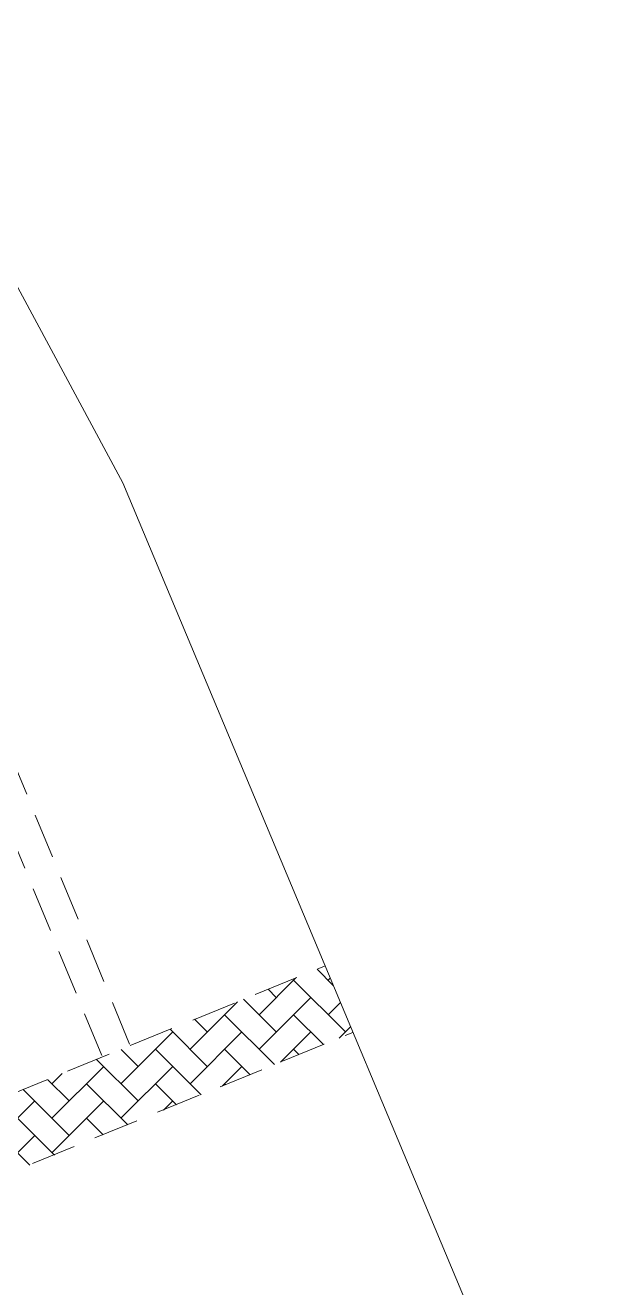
# Model space of a CAD drawing. Header units: inches. Extents: x 1182429 to 1211915, y -922309 to -906718.
# Drawn here: x 1186435.5 to 1186630.1, y -919498.3 to -919077.7 of the extents above; entities that cross this region are included whole.
import ezdxf

# ---------------------------------------------------------------- set-up
doc = ezdxf.new("R2010")
doc.units = ezdxf.units.IN
doc.header["$LTSCALE"] = 6
doc.linetypes.add('DASHED2', pattern=[0.375, 0.25, -0.125])
doc.layers.add('door', color=5, linetype='Continuous')
doc.layers.add('v.b', color=200, linetype='Continuous', lineweight=5)
doc.layers.add('W', color=250, linetype='Continuous', lineweight=5)

msp = doc.modelspace()

# ---------------------------------------------------------------- hatches: boundary and pattern name
at = {"layer": 'door', "lineweight": 0, "ltscale": 0.3}
h = msp.add_hatch(dxfattribs=at)
h.set_pattern_fill('AR-HBONE', color=256, scale=0.08)
h.set_pattern_definition([(45, (-17237.5356, -15772.317), (0, 11.494727835), [24.384, -8.128]), (135, (-17231.788, -15766.5695), (1e-15, 11.494727835), [24.384, -8.128])])
h.paths.add_polyline_path([(1186217.78, -919520.95), (1186535.37, -919391.12), (1186544.64, -919413.25), (1186210.45, -919550.6), (1186201.06, -919527.74)])

# ---------------------------------------------------------------- linework, layer by layer
at = {"layer": 'v.b', "linetype": 'DASHED2', "ltscale": 10}
for p, q in [((1186470.21, -919417.13, -8022.88), (1186362.8, -919155.76, -4053.76)), ((1186460.97, -919420.93, -8022.88), (1186353.55, -919159.56, -4053.76)), ((1186178.86, -919536.87, -8022.88), (1186535.51, -919391.06)), ((1186187.98, -919559.06, -8022.88), (1186544.64, -919413.25))]:
    msp.add_line(p, q, dxfattribs=at)
at = {"layer": 'W', "ltscale": 10}
msp.add_lwpolyline([(1186385.99, -919077.69), (1186467.96, -919230.11), (1186630.14, -919617.48)], dxfattribs=at)

doc.saveas('drawing.dxf')
